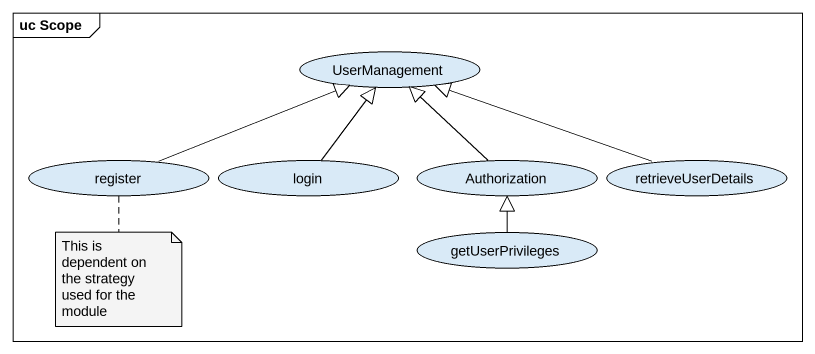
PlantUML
@startuml
mainframe uc Scope
usecase UserManagement
usecase register
usecase login
usecase Authorization
usecase retrieveUserDetails
usecase getUserPrivileges
register -right-|> UserManagement
login -up-|> UserManagement
Authorization -up-|> UserManagement
retrieveUserDetails -left-|> UserManagement
getUserPrivileges -up-|> Authorization
note bottom of register : This is dependent on the strategy used for the module
@enduml
